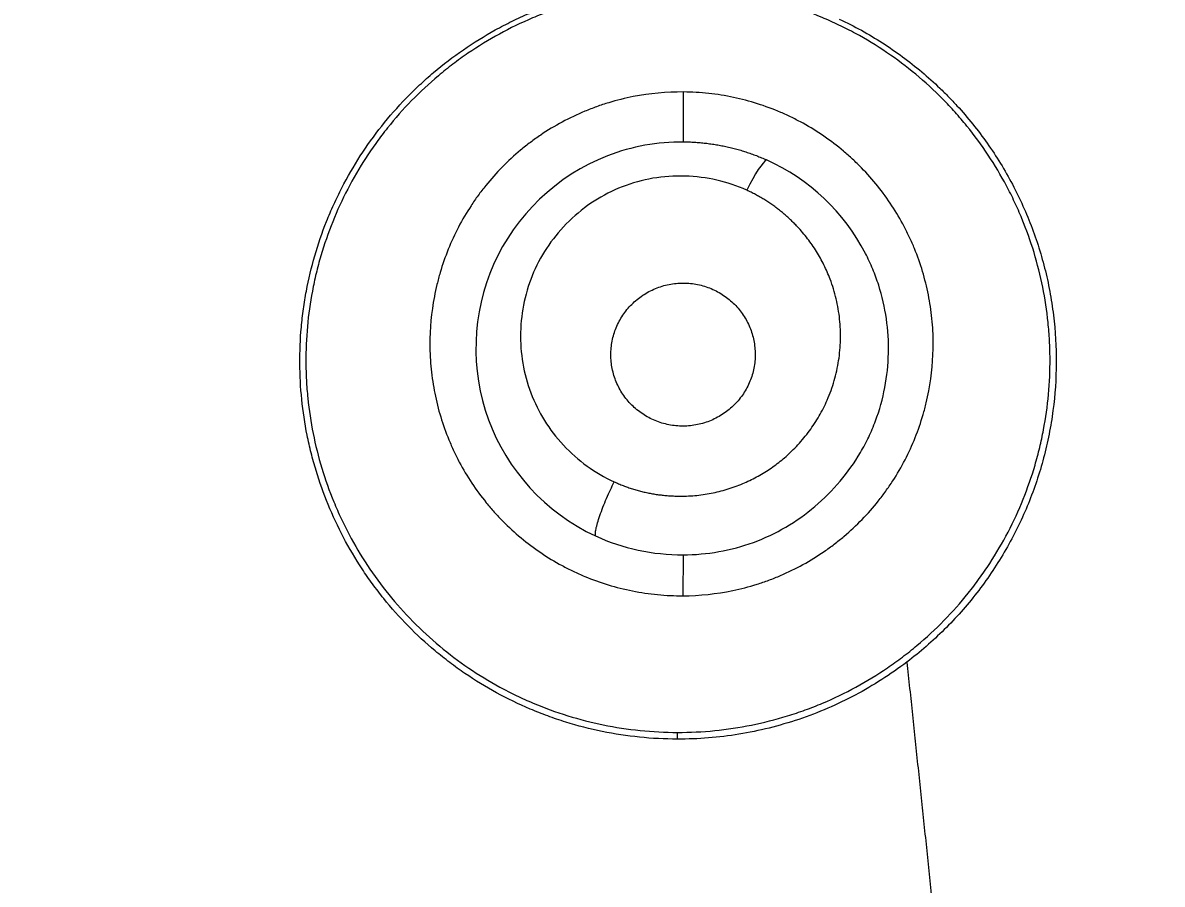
# Model space of a CAD drawing. Extents: x 541 to 1062, y 0 to 382.
# Drawn here: x 886.63 to 893.82, y 307.9 to 313.34 of the extents above; entities that cross this region are included whole.
import ezdxf

# ---------------------------------------------------------------- set-up
doc = ezdxf.new("R2010")
doc.units = 0
doc.header["$LTSCALE"] = 10
doc.header["$MEASUREMENT"] = 0
doc.header["$PDMODE"] = 3
doc.header["$PDSIZE"] = -10
doc.layers.get('0').update_dxf_attribs({"linetype": 'CONTINUOUS'})
doc.layers.get('DEFPOINTS').update_dxf_attribs({"linetype": 'CONTINUOUS'})
doc.layers.add('1', color=7, linetype='CONTINUOUS')
doc.styles.add('Daelim Dimension', font='')
doc.styles.get('Daelim Dimension').set_extended_font_data('NanumGothic')
doc.dimstyles.new('DEFAULT', dxfattribs={"dimscale": 2, "dimtxt": 2, "dimasz": 2, "dimexe": 0, "dimexo": 2, "dimgap": 1, "dimtad": 1, "dimdec": 1, "dimzin": 9, "dimdsep": 46, "dimtxsty": 'Daelim Dimension', "dimcen": 0.5, "dimclrd": 252, "dimclre": 252, "dimclrt": 3, "dimadec": 1, "dimazin": 0, "dimtfac": 1, "dimtdec": 1, "dimtix": 1, "dimtmove": 0, "dimatfit": 3, "dimfxl": 1, "dimtolj": 1, "dimtzin": 1, "dimlwd": 9, "dimlwe": 9, "dimarcsym": 0})

# ---------------------------------------------------------------- blocks, each defined once
blk = doc.blocks.new('*D10')
at = {"color": 5, "linetype": 'ByBlock', "lineweight": 9, "ltscale": 0.5, "transparency": 16777216}
for p, q in [((845.7003, 280.0728), (845.7003, 341.2206)), ((849.7003, 341.2206), (941.7003, 341.2206)), ((945.7003, 280.0745), (945.7003, 341.2206))]:
    blk.add_line(p, q, dxfattribs=at)
at = {"color": 5, "ltscale": 0.5, "transparency": 16777216}
for points in [[(849.7003, 341.8873), (849.7003, 340.5539), (845.7003, 341.2206)], [(941.7003, 341.8873), (941.7003, 340.5539), (945.7003, 341.2206)]]:
    blk.add_solid(points, dxfattribs=at)
at = {"layer": 'DEFPOINTS', "color": 0, "ltscale": 0.5, "transparency": 16777216}
for p in [(945.7003, 341.2206), (845.7003, 276.0728), (945.7003, 276.0745)]:
    blk.add_point(p, dxfattribs=at)
at = {"color": 7, "ltscale": 0.5, "transparency": 16777216, "insert": (895.7003, 346.2206), "char_height": 6, "attachment_point": 5, "style": 'Daelim Dimension'}
blk.add_mtext('\\A1;%%C100', dxfattribs=at)

msp = doc.modelspace()

# ---------------------------------------------------------------- linework, layer by layer
at = {"layer": '1', "color": 7, "linetype": 'Continuous', "lineweight": 13}
for p, q in [((890.7976, 312.5866), (890.7979, 312.9014)), ((890.7949, 309.9778), (890.7946, 309.7205)), ((890.7596, 308.8155), (890.7596, 308.8579))]:
    msp.add_line(p, q, dxfattribs=at)
at = {"layer": '1', "color": 7, "linetype": 'Continuous', "lineweight": 18}
for radius, start, end in [(45.3527, 90, 267.62063), (41.78, 282.53337, 97.46663), (41.2, 90, 267.35228), (41.78, 102.53337, 267.39118)]:
    msp.add_arc((895.7003, 276.0745), radius, start, end, dxfattribs=at)
at = {"layer": '1', "color": 7, "linetype": 'Continuous', "lineweight": 13}
msp.add_ellipse((891.2069, 312.2005), major_axis=(0.1245, 0.273), ratio=0.145294, start_param=0.176647, end_param=1.338739, dxfattribs=at)
at = {"layer": '1', "color": 7, "linetype": 'Continuous', "lineweight": 18}
for points, weights in [([(895.7003, 326.0745), (868.4388, 326.0745), (845.7003, 307.3351), (845.7003, 276.0745)], [1, 0.732970788325, 0.639202598139, 0.718695429443]), ([(895.7003, 321.9703), (847.6625, 321.9703), (829.2792, 277.5891), (863.2471, 243.6212)], [1, 0.588455621577, 0.588455621577, 1])]:
    msp.add_rational_spline(points, weights, degree=3, dxfattribs=at)
at = {"layer": '1', "color": 7, "linetype": 'Continuous', "lineweight": 13}
for points, knots in [([(853.3351, 276.0745), (853.3351, 278.8473), (853.6082, 281.62), (854.6901, 287.059), (855.4989, 289.7252), (857.6211, 294.8486), (858.9344, 297.3058), (862.0154, 301.9168), (863.7829, 304.0705), (867.7042, 307.9918), (869.858, 309.7593), (874.4689, 312.8403), (876.9261, 314.1537), (882.0496, 316.2759), (884.7157, 317.0846), (890.1548, 318.1665), (892.9275, 318.4396), (895.7003, 318.4396)], [0, 0, 0, 0, 0.125, 0.125, 0.25, 0.25, 0.375, 0.375, 0.5, 0.5, 0.625, 0.625, 0.75, 0.75, 0.875, 0.875, 1, 1, 1, 1]), ([(890.7976, 312.5854), (890.6348, 312.5866), (890.4716, 312.558), (889.997, 312.3742), (889.735, 312.119), (889.4628, 311.5066), (889.4506, 311.1479), (889.6824, 310.5168), (889.9246, 310.2456), (890.2427, 310.0983)], [0, 0, 0, 0, 0.136407, 0.136407, 0.424271, 0.424271, 0.712136, 0.712136, 1, 1, 1, 1]), ([(890.7976, 312.5866), (890.8034, 312.5866), (890.815, 312.5864), (890.8325, 312.586), (890.8499, 312.5853), (890.8673, 312.5843), (890.8847, 312.5832), (890.9021, 312.5818), (890.9194, 312.5801), (890.9368, 312.5783), (890.9541, 312.5762), (890.9714, 312.5739), (890.9886, 312.5713), (891.0059, 312.5685), (891.023, 312.5655), (891.0402, 312.5623), (891.0573, 312.5588), (891.0744, 312.5551), (891.0914, 312.5511), (891.1083, 312.547), (891.1252, 312.5426), (891.1421, 312.538), (891.1588, 312.5331), (891.1756, 312.5281), (891.1922, 312.5228), (891.2088, 312.5172), (891.2253, 312.5115), (891.2417, 312.5055), (891.258, 312.4994), (891.2743, 312.493), (891.2904, 312.4863), (891.3065, 312.4795), (891.3172, 312.4748), (891.3225, 312.4724)], [0, 0, 0, 0, 0.032124, 0.064257, 0.096398, 0.128548, 0.160707, 0.192874, 0.22505, 0.257235, 0.289428, 0.321631, 0.353842, 0.386062, 0.418292, 0.45053, 0.482778, 0.515034, 0.5473, 0.579575, 0.611859, 0.644152, 0.676455, 0.708767, 0.741088, 0.773419, 0.805759, 0.838108, 0.870468, 0.902836, 0.935215, 0.967602, 1, 1, 1, 1]), ([(890.7949, 309.9793), (890.9464, 309.9797), (891.0977, 310.0059), (891.3105, 310.0839), (891.3788, 310.1164), (891.5086, 310.1926), (891.6929, 310.3237), (891.864, 310.5263), (891.9509, 310.6897), (891.9827, 310.7563), (891.997, 310.7903), (892.0355, 310.8935), (892.0943, 311.1055), (892.1007, 311.3994), (892.052, 311.6121), (892.0188, 311.7158), (892.0063, 311.75), (891.9783, 311.8171), (891.8398, 312.1133), (891.5921, 312.3514), (891.3225, 312.4724)], [0, 0, 0, 0, 0.125, 0.125, 0.1875, 0.1875, 0.25, 0.375, 0.40625, 0.40625, 0.4375, 0.4375, 0.5, 0.625, 0.6875, 0.6875, 0.71875, 0.71875, 0.75, 1, 1, 1, 1]), ([(890.2427, 310.0983), (890.2417, 310.1023), (890.2413, 310.1078), (890.2422, 310.1225), (890.2435, 310.1316), (890.248, 310.1534), (890.2512, 310.1661), (890.2593, 310.1946), (890.2643, 310.2104), (890.2759, 310.2441), (890.2825, 310.2619), (890.2967, 310.2985), (890.3043, 310.3172), (890.3201, 310.3542), (890.3282, 310.3724), (890.3444, 310.4075), (890.3524, 310.4244), (890.3602, 310.4401)], [0, 0, 0, 0, 0.125, 0.125, 0.25, 0.25, 0.375, 0.375, 0.5, 0.5, 0.625, 0.625, 0.75, 0.75, 0.875, 0.875, 1, 1, 1, 1]), ([(892.2079, 309.3021), (892.2137, 309.2466), (892.2254, 309.1355), (892.2429, 308.9687), (892.2605, 308.8017), (892.2781, 308.6343), (892.2957, 308.4667), (892.3134, 308.2987), (892.331, 308.1305), (892.3487, 307.9621), (892.3665, 307.7933), (892.3843, 307.6243), (892.402, 307.4549), (892.4199, 307.2853), (892.4377, 307.1155), (892.4556, 306.9453), (892.4735, 306.7748), (892.4915, 306.6041), (892.5094, 306.4331), (892.5274, 306.2618), (892.5455, 306.0903), (892.5635, 305.9184), (892.5816, 305.7463), (892.5998, 305.5739), (892.6179, 305.4012), (892.6361, 305.2283), (892.6543, 305.055), (892.6725, 304.8815), (892.6908, 304.7077), (892.7091, 304.5337), (892.7274, 304.3593), (892.7458, 304.1847), (892.7642, 304.0098), (892.7826, 303.8346), (892.801, 303.6591), (892.8195, 303.4834), (892.8318, 303.3661), (892.838, 303.3074)], [0, 0, 0, 0, 0.027978, 0.055992, 0.08404, 0.112123, 0.140241, 0.168393, 0.196581, 0.224803, 0.25306, 0.281352, 0.309679, 0.338041, 0.366437, 0.394869, 0.423335, 0.451837, 0.480373, 0.508944, 0.53755, 0.566191, 0.594867, 0.623578, 0.652324, 0.681105, 0.70992, 0.738771, 0.767656, 0.796577, 0.825533, 0.854523, 0.883548, 0.912609, 0.941704, 0.970835, 1, 1, 1, 1])]:
    msp.add_open_spline(points, degree=3, knots=knots, dxfattribs=at)
at = {"layer": '1', "color": 7, "linetype": 'Continuous', "lineweight": 18}
for points, knots in [([(860.5974, 296.92), (861.4143, 298.2752), (862.31, 299.5822), (864.2463, 302.0823), (865.2869, 303.2755), (867.4989, 305.5318), (868.6702, 306.5951), (871.1273, 308.5775), (872.4131, 309.4967), (875.0817, 311.1787), (876.4644, 311.9416), (879.3078, 313.301), (880.7685, 313.8976), (883.748, 314.9166), (885.2668, 315.3391), (888.3416, 316.0045), (889.8978, 316.2474), (891.462, 316.3992)], [0, 0, 0, 0, 0.125, 0.125, 0.25, 0.25, 0.375, 0.375, 0.5, 0.5, 0.625, 0.625, 0.75, 0.75, 0.875, 0.875, 1, 1, 1, 1]), ([(860.7354, 296.8373), (862.3554, 299.5553), (864.3068, 302.09), (868.6738, 306.5815), (871.0981, 308.5608), (876.4462, 311.9665), (879.2684, 313.3265), (883.7073, 314.8659), (885.2243, 315.2958), (887.5457, 315.8105), (888.3234, 315.9607), (889.4952, 316.1565), (889.8868, 316.2166), (890.6728, 316.32), (891.0665, 316.3721), (891.462, 316.399)], [0, 0, 0, 0, 0.25, 0.25, 0.5, 0.5, 0.75, 0.75, 0.875, 0.875, 0.9375, 0.9375, 0.96875, 0.96875, 1, 1, 1, 1]), ([(890.7596, 308.8155), (890.6789, 308.8156), (890.599, 308.8198), (890.4407, 308.836), (890.284, 308.8601), (890.1303, 308.8996), (890.0161, 308.9351), (889.9782, 308.9479), (889.9035, 308.9754), (889.8666, 308.99), (889.7576, 309.0362), (889.6163, 309.1047), (889.4828, 309.1865), (889.3857, 309.2527), (889.3538, 309.2756), (889.2911, 309.3231), (889.2604, 309.3476), (889.1706, 309.4228), (889.0567, 309.5282), (888.9542, 309.6433), (888.8816, 309.7333), (888.8463, 309.7792), (888.8127, 309.8264), (888.7906, 309.8583), (888.7798, 309.8744), (888.7265, 309.9553), (888.6484, 310.0876), (888.5516, 310.2948), (888.5005, 310.4384), (888.4673, 310.5484), (888.457, 310.5854), (888.4383, 310.66), (888.4299, 310.6973), (888.3925, 310.8845), (888.3772, 311.0354), (888.3757, 311.2636), (888.3788, 311.3399), (888.3875, 311.4358), (888.3894, 311.455), (888.3938, 311.4932), (888.401, 311.5503), (888.4103, 311.607), (888.4315, 311.7196), (888.4669, 311.868), (888.5165, 312.0129), (888.5591, 312.1203), (888.5743, 312.1558), (888.6064, 312.2265), (888.6235, 312.2617), (888.6769, 312.3654), (888.7546, 312.4996), (888.8899, 312.6885), (888.9928, 312.806), (889.0613, 312.8767), (889.0752, 312.8907), (889.1034, 312.9185), (889.1177, 312.9323), (889.1611, 312.9729), (889.1906, 312.9992), (889.281, 313.0756), (889.406, 313.1713), (889.5402, 313.2544), (889.6443, 313.3119), (889.6973, 313.3394), (889.7516, 313.3651), (889.7881, 313.3818), (889.8065, 313.3899), (889.8988, 313.4294), (890.0487, 313.4847), (890.2796, 313.5445), (890.4378, 313.569), (890.558, 313.5815), (890.5984, 313.5846), (890.6789, 313.5888), (890.7193, 313.5899), (890.7596, 313.59)], [0, 0, 0, 0, 0.03125, 0.03125, 0.0625, 0.09375, 0.09375, 0.109375, 0.109375, 0.125, 0.125, 0.15625, 0.1875, 0.1875, 0.203125, 0.203125, 0.21875, 0.21875, 0.25, 0.28125, 0.28125, 0.296875, 0.304688, 0.304688, 0.3125, 0.3125, 0.34375, 0.375, 0.40625, 0.40625, 0.421875, 0.421875, 0.4375, 0.4375, 0.5, 0.5, 0.53125, 0.53125, 0.539062, 0.539062, 0.546875, 0.5625, 0.5625, 0.59375, 0.625, 0.625, 0.640625, 0.640625, 0.65625, 0.65625, 0.6875, 0.71875, 0.75, 0.75, 0.757812, 0.757812, 0.765625, 0.765625, 0.78125, 0.78125, 0.8125, 0.84375, 0.84375, 0.859375, 0.867187, 0.867187, 0.875, 0.875, 0.90625, 0.9375, 0.96875, 0.96875, 0.984375, 0.984375, 1, 1, 1, 1]), ([(890.7596, 313.5553), (890.6807, 313.5552), (890.5241, 313.547), (890.2931, 313.5118), (890.1417, 313.473), (890.0291, 313.4381), (889.9917, 313.4254), (889.9179, 313.3984), (889.8815, 313.384), (889.7738, 313.3383), (889.634, 313.2706), (889.5017, 313.1895), (889.4054, 313.1237), (889.3737, 313.1009), (889.3114, 313.0536), (889.2809, 313.0292), (889.1918, 312.9543), (889.0789, 312.8492), (888.9772, 312.7343), (888.9052, 312.6443), (888.8819, 312.6137), (888.8368, 312.5513), (888.8149, 312.5193), (888.7518, 312.4224), (888.6749, 312.2902), (888.58, 312.0833), (888.5302, 311.9397), (888.498, 311.8299), (888.4882, 311.7929), (888.4704, 311.7189), (888.4624, 311.6818), (888.4271, 311.496), (888.4134, 311.3462), (888.4143, 311.1576), (888.4154, 311.1198), (888.4195, 311.0441), (888.4224, 311.0061), (888.4339, 310.893), (888.4565, 310.7439), (888.5113, 310.5256), (888.5618, 310.3834), (888.5979, 310.2957), (888.6053, 310.2782), (888.6206, 310.2434), (888.6285, 310.226), (888.6528, 310.1743), (888.6698, 310.1403), (888.723, 310.0399), (888.8001, 309.91), (888.8894, 309.788), (888.9849, 309.6699), (889.0359, 309.6129), (889.1441, 309.5031), (889.2569, 309.3993), (889.4398, 309.2614), (889.5709, 309.1813), (889.6727, 309.1258), (889.7072, 309.1081), (889.7775, 309.0742), (889.8131, 309.0581), (889.9204, 309.0128), (890.0657, 308.9597), (890.2157, 308.9212), (890.3679, 308.89), (890.4452, 308.8781), (890.602, 308.8621), (890.6807, 308.858), (890.7596, 308.8579)], [0, 0, 0, 0, 0.03125, 0.0625, 0.09375, 0.09375, 0.109375, 0.109375, 0.125, 0.125, 0.15625, 0.1875, 0.1875, 0.203125, 0.203125, 0.21875, 0.21875, 0.25, 0.28125, 0.28125, 0.296875, 0.296875, 0.3125, 0.3125, 0.34375, 0.375, 0.40625, 0.40625, 0.421875, 0.421875, 0.4375, 0.4375, 0.5, 0.5, 0.515625, 0.515625, 0.53125, 0.53125, 0.5625, 0.59375, 0.625, 0.625, 0.632812, 0.632812, 0.640625, 0.640625, 0.65625, 0.65625, 0.6875, 0.71875, 0.71875, 0.75, 0.75, 0.78125, 0.8125, 0.84375, 0.84375, 0.859375, 0.859375, 0.875, 0.875, 0.90625, 0.9375, 0.9375, 0.96875, 0.96875, 1, 1, 1, 1]), ([(890.7596, 308.8579), (890.8387, 308.8578), (890.9955, 308.8655), (891.227, 308.9002), (891.3787, 308.9387), (891.4916, 308.9735), (891.5291, 308.9861), (891.6031, 309.013), (891.6396, 309.0273), (891.7476, 309.0729), (891.8878, 309.1405), (892.0204, 309.2215), (892.1171, 309.2873), (892.1488, 309.3101), (892.2113, 309.3574), (892.2419, 309.3817), (892.3313, 309.4567), (892.4446, 309.5617), (892.5466, 309.6768), (892.6188, 309.7668), (892.6422, 309.7975), (892.6875, 309.86), (892.7095, 309.892), (892.7727, 309.9891), (892.8499, 310.1215), (892.9452, 310.3287), (892.9951, 310.4725), (893.0274, 310.5826), (893.0372, 310.6197), (893.0551, 310.6938), (893.0631, 310.731), (893.0843, 310.8427), (893.1052, 310.9921), (893.1118, 311.1427), (893.1112, 311.2561), (893.1101, 311.294), (893.106, 311.3699), (893.1031, 311.408), (893.0915, 311.5212), (893.0688, 311.6704), (893.0138, 311.8891), (892.9631, 312.0315), (892.9196, 312.1369), (892.9042, 312.1719), (892.8717, 312.2409), (892.8547, 312.2749), (892.8014, 312.3753), (892.724, 312.5053), (892.6344, 312.6275), (892.5625, 312.716), (892.5254, 312.7596), (892.4865, 312.802), (892.4601, 312.83), (892.4467, 312.8439), (892.379, 312.9125), (892.2659, 313.0161), (892.0825, 313.1539), (891.951, 313.234), (891.8489, 313.2894), (891.8143, 313.3071), (891.7438, 313.3409), (891.7082, 313.3569), (891.6007, 313.4021), (891.455, 313.4549), (891.3048, 313.4932), (891.1903, 313.5163), (891.1519, 313.5231), (891.0744, 313.5348), (891.0354, 313.5397), (890.9175, 313.5515), (890.8387, 313.5554), (890.7596, 313.5553)], [0, 0, 0, 0, 0.03125, 0.0625, 0.09375, 0.09375, 0.109375, 0.109375, 0.125, 0.125, 0.15625, 0.1875, 0.1875, 0.203125, 0.203125, 0.21875, 0.21875, 0.25, 0.28125, 0.28125, 0.296875, 0.296875, 0.3125, 0.3125, 0.34375, 0.375, 0.40625, 0.40625, 0.421875, 0.421875, 0.4375, 0.4375, 0.46875, 0.5, 0.5, 0.515625, 0.515625, 0.53125, 0.53125, 0.5625, 0.59375, 0.625, 0.625, 0.640625, 0.640625, 0.65625, 0.65625, 0.6875, 0.71875, 0.71875, 0.734375, 0.742187, 0.742187, 0.75, 0.75, 0.78125, 0.8125, 0.84375, 0.84375, 0.859375, 0.859375, 0.875, 0.875, 0.90625, 0.9375, 0.9375, 0.953125, 0.953125, 0.96875, 0.96875, 1, 1, 1, 1]), ([(891.7812, 313.3621), (891.8762, 313.3173), (891.967, 313.2669), (892.1403, 313.1556), (892.2228, 313.0946), (892.3406, 312.9954), (892.3789, 312.961), (892.4347, 312.9074), (892.4531, 312.8892), (892.4891, 312.8524), (892.5067, 312.8337), (892.5932, 312.7393), (892.6568, 312.66), (892.7734, 312.4945), (892.8263, 312.4082), (892.8976, 312.2734), (892.92, 312.2274), (892.9616, 312.1349), (892.9808, 312.0882), (893.0339, 311.9468), (893.0631, 311.8508), (893.0978, 311.7043), (893.1079, 311.6551), (893.1206, 311.5805), (893.1245, 311.5556), (893.1314, 311.5054), (893.1345, 311.4802), (893.1479, 311.3541), (893.1521, 311.2535), (893.148, 311.0528), (893.1396, 310.9528), (893.1174, 310.8031), (893.1084, 310.7533), (893.0872, 310.6539), (893.0749, 310.6041), (893.0334, 310.4571), (892.9997, 310.3614), (892.9204, 310.1749), (892.8747, 310.084), (892.7969, 309.9513), (892.7695, 309.9077), (892.7113, 309.8217), (892.6809, 309.7798), (892.5858, 309.6573), (892.5174, 309.5801), (892.3704, 309.4344), (892.2919, 309.3659), (892.2079, 309.3021)], [0, 0, 0, 0, 0.0625, 0.0625, 0.125, 0.125, 0.15625, 0.15625, 0.171875, 0.171875, 0.1875, 0.1875, 0.25, 0.25, 0.3125, 0.3125, 0.34375, 0.34375, 0.375, 0.375, 0.4375, 0.4375, 0.46875, 0.46875, 0.484375, 0.484375, 0.5, 0.5, 0.5625, 0.5625, 0.625, 0.625, 0.65625, 0.65625, 0.6875, 0.6875, 0.75, 0.75, 0.8125, 0.8125, 0.84375, 0.84375, 0.875, 0.875, 0.9375, 0.9375, 1, 1, 1, 1]), ([(890.7979, 312.9014), (890.6905, 312.9023), (890.5848, 312.8924), (890.4288, 312.8619), (890.3771, 312.8491), (890.3003, 312.8259), (890.2748, 312.8175), (890.2245, 312.7994), (890.1997, 312.7898), (890.0772, 312.7388), (889.9843, 312.6888), (889.8746, 312.6146), (889.853, 312.5992), (889.8104, 312.5672), (889.7897, 312.5508), (889.7288, 312.5001), (889.6517, 312.429), (889.5822, 312.3511), (889.533, 312.29), (889.517, 312.2693), (889.4861, 312.2268), (889.4712, 312.2051), (889.3994, 312.0956), (889.3516, 312.0038), (889.2936, 311.8603), (889.2766, 311.8114), (889.2545, 311.7366), (889.2478, 311.7115), (889.2356, 311.6612), (889.2301, 311.636), (889.206, 311.5098), (889.1965, 311.4079), (889.1971, 311.2795), (889.1978, 311.2538), (889.2005, 311.2022), (889.2025, 311.1764), (889.2103, 311.0996), (889.2179, 311.0489), (889.248, 310.8987), (889.2775, 310.8008), (889.3267, 310.6813), (889.3372, 310.6575), (889.3592, 310.6107), (889.3707, 310.5877), (889.4069, 310.5195), (889.4594, 310.4312), (889.5203, 310.3483), (889.5692, 310.288), (889.586, 310.2683), (889.6207, 310.2295), (889.6387, 310.2104), (889.7307, 310.1175), (889.8107, 310.0512), (889.94, 309.9637), (889.9847, 309.9366), (890.0543, 309.899), (890.0779, 309.887), (890.1258, 309.8641), (890.1499, 309.8533), (890.2716, 309.8025), (890.3721, 309.7718), (890.5019, 309.7459), (890.528, 309.7414), (890.5808, 309.7336), (890.6074, 309.7303), (890.6874, 309.7226), (890.7409, 309.7202), (890.7946, 309.7205)], [0, 0, 0, 0, 0.0625, 0.0625, 0.09375, 0.09375, 0.109375, 0.109375, 0.125, 0.125, 0.1875, 0.1875, 0.203125, 0.203125, 0.21875, 0.21875, 0.25, 0.28125, 0.28125, 0.296875, 0.296875, 0.3125, 0.3125, 0.375, 0.375, 0.40625, 0.40625, 0.421875, 0.421875, 0.4375, 0.4375, 0.5, 0.5, 0.515625, 0.515625, 0.53125, 0.53125, 0.5625, 0.5625, 0.625, 0.625, 0.640625, 0.640625, 0.65625, 0.65625, 0.6875, 0.71875, 0.71875, 0.734375, 0.734375, 0.75, 0.75, 0.8125, 0.8125, 0.84375, 0.84375, 0.859375, 0.859375, 0.875, 0.875, 0.9375, 0.9375, 0.953125, 0.953125, 0.96875, 0.96875, 1, 1, 1, 1]), ([(890.7946, 309.7205), (890.9011, 309.7211), (891.0058, 309.7323), (891.1602, 309.7643), (891.2112, 309.7776), (891.2871, 309.8014), (891.3123, 309.8101), (891.362, 309.8285), (891.3865, 309.8383), (891.5075, 309.8901), (891.5991, 309.9406), (891.7072, 310.015), (891.7285, 310.0304), (891.7704, 310.0625), (891.7909, 310.0789), (891.8509, 310.1297), (891.9269, 310.2007), (891.9952, 310.2784), (892.0437, 310.3392), (892.0593, 310.3599), (892.0897, 310.4021), (892.1044, 310.4237), (892.1751, 310.5328), (892.2221, 310.6241), (892.2791, 310.7665), (892.2959, 310.815), (892.3175, 310.8891), (892.3241, 310.914), (892.3361, 310.964), (892.3415, 310.989), (892.3652, 311.1144), (892.3744, 311.2154), (892.3739, 311.3426), (892.3732, 311.3681), (892.3705, 311.4191), (892.3686, 311.4448), (892.3609, 311.5211), (892.3533, 311.5714), (892.3237, 311.7204), (892.2946, 311.8175), (892.2463, 311.9359), (892.236, 311.9594), (892.2143, 312.006), (892.2029, 312.029), (892.1672, 312.0968), (892.1414, 312.1407), (892.0577, 312.2684), (891.9937, 312.3483), (891.903, 312.4412), (891.8844, 312.4594), (891.8465, 312.4945), (891.8272, 312.5116), (891.768, 312.5614), (891.6861, 312.6239), (891.5981, 312.6783), (891.5297, 312.7161), (891.5065, 312.7282), (891.4594, 312.7513), (891.4354, 312.7623), (891.315, 312.814), (891.2156, 312.8455), (891.0619, 312.878), (891.0099, 312.8863), (890.9307, 312.895), (890.9042, 312.8972), (890.8511, 312.9003), (890.8246, 312.9012), (890.7979, 312.9014)], [0, 0, 0, 0, 0.0625, 0.0625, 0.09375, 0.09375, 0.109375, 0.109375, 0.125, 0.125, 0.1875, 0.1875, 0.203125, 0.203125, 0.21875, 0.21875, 0.25, 0.28125, 0.28125, 0.296875, 0.296875, 0.3125, 0.3125, 0.375, 0.375, 0.40625, 0.40625, 0.421875, 0.421875, 0.4375, 0.4375, 0.5, 0.5, 0.515625, 0.515625, 0.53125, 0.53125, 0.5625, 0.5625, 0.625, 0.625, 0.640625, 0.640625, 0.65625, 0.65625, 0.6875, 0.6875, 0.75, 0.75, 0.765625, 0.765625, 0.78125, 0.78125, 0.8125, 0.84375, 0.84375, 0.859375, 0.859375, 0.875, 0.875, 0.9375, 0.9375, 0.96875, 0.96875, 0.984375, 0.984375, 1, 1, 1, 1]), ([(891.197, 312.2809), (891.0749, 312.3365), (890.9457, 312.3663), (890.6692, 312.3744), (890.5364, 312.3516), (890.3491, 312.2785), (890.2899, 312.2483), (890.1782, 312.1761), (890.1247, 312.1333), (889.9791, 311.992), (889.9038, 311.8831), (889.8, 311.6438), (889.7725, 311.5167), (889.7665, 311.2509), (889.7878, 311.1241), (889.8808, 310.879), (889.9481, 310.7703), (890.1319, 310.5727), (890.2387, 310.4956), (890.3602, 310.4401)], [0, 0, 0, 0, 0.125, 0.125, 0.25, 0.25, 0.3125, 0.3125, 0.375, 0.375, 0.5, 0.5, 0.625, 0.625, 0.75, 0.75, 0.875, 0.875, 1, 1, 1, 1]), ([(890.3602, 310.4401), (890.3649, 310.438), (890.3743, 310.4337), (890.3885, 310.4276), (890.4028, 310.4217), (890.4172, 310.416), (890.4316, 310.4106), (890.4461, 310.4054), (890.4606, 310.4004), (890.4752, 310.3957), (890.4899, 310.3912), (890.5047, 310.3869), (890.5195, 310.3829), (890.5344, 310.379), (890.5494, 310.3755), (890.5644, 310.3721), (890.5795, 310.369), (890.5947, 310.3661), (890.61, 310.3635), (890.6253, 310.361), (890.6407, 310.3589), (890.6562, 310.3569), (890.6717, 310.3552), (890.6873, 310.3537), (890.703, 310.3524), (890.7187, 310.3514), (890.7345, 310.3506), (890.7804, 310.349), (890.8559, 310.3506), (890.9601, 310.3637), (891.062, 310.3878), (891.1586, 310.4217), (891.2489, 310.4635), (891.3321, 310.5122), (891.4096, 310.5684), (891.4716, 310.6236), (891.5204, 310.6739), (891.558, 310.717), (891.5929, 310.7617), (891.6251, 310.8079), (891.6546, 310.8558), (891.6813, 310.9053), (891.7158, 310.9786), (891.7519, 311.078), (891.78, 311.2058), (891.7912, 311.3363), (891.7863, 311.4672), (891.7645, 311.5959), (891.7293, 311.7101), (891.686, 311.8098), (891.6383, 311.8953), (891.5821, 311.9761), (891.5327, 312.0341), (891.4955, 312.0729), (891.4735, 312.0945), (891.4509, 312.1153), (891.4279, 312.1354), (891.4043, 312.1546), (891.3802, 312.1731), (891.3556, 312.1909), (891.3305, 312.2078), (891.3048, 312.224), (891.2786, 312.2394), (891.2519, 312.2541), (891.2247, 312.268), (891.2062, 312.2766), (891.197, 312.2809)], [0, 0, 0, 0, 0.004844, 0.009676, 0.014498, 0.019311, 0.024115, 0.028913, 0.033705, 0.038493, 0.043278, 0.04806, 0.052843, 0.057626, 0.06241, 0.067198, 0.071991, 0.076788, 0.081593, 0.086406, 0.091228, 0.096061, 0.100905, 0.105763, 0.110634, 0.115521, 0.120424, 0.125345, 0.158126, 0.190427, 0.222628, 0.255114, 0.285342, 0.315167, 0.344883, 0.374786, 0.392899, 0.410838, 0.428657, 0.446408, 0.464147, 0.481928, 0.499805, 0.541215, 0.582635, 0.624735, 0.666756, 0.708276, 0.749949, 0.781302, 0.812421, 0.843594, 0.875103, 0.884925, 0.894678, 0.904373, 0.914017, 0.923619, 0.933188, 0.942733, 0.952263, 0.961787, 0.971313, 0.980851, 0.990411, 1, 1, 1, 1]), ([(890.7955, 310.7918), (890.7649, 310.7917), (890.7349, 310.7946), (890.6907, 310.8033), (890.6761, 310.8069), (890.6471, 310.8156), (890.6328, 310.8207), (890.5912, 310.8379), (890.5649, 310.852), (890.5277, 310.8768), (890.5156, 310.8858), (890.4925, 310.9047), (890.4816, 310.9146), (890.4503, 310.9459), (890.4316, 310.9686), (890.3986, 311.018), (890.3849, 311.0438), (890.3681, 311.0842), (890.3632, 311.098), (890.3546, 311.126), (890.351, 311.1404), (890.3424, 311.1835), (890.3395, 311.2124), (890.3395, 311.2562), (890.3401, 311.2708), (890.343, 311.3002), (890.3451, 311.3147), (890.3536, 311.3578), (890.362, 311.3858), (890.3788, 311.4267), (890.3852, 311.4403), (890.3991, 311.4665), (890.4067, 311.4792), (890.4312, 311.5161), (890.4499, 311.5391), (890.4818, 311.5711), (890.4929, 311.5812), (890.516, 311.6003), (890.54, 311.6181), (890.5657, 311.6336), (890.5923, 311.6478), (890.6061, 311.6544), (890.6482, 311.6718), (890.677, 311.6805), (890.7363, 311.6923), (890.7669, 311.6953), (890.7974, 311.6952)], [0, 0, 0, 0, 0.0625, 0.0625, 0.09375, 0.09375, 0.125, 0.125, 0.1875, 0.1875, 0.21875, 0.21875, 0.25, 0.25, 0.3125, 0.3125, 0.375, 0.375, 0.40625, 0.40625, 0.4375, 0.4375, 0.5, 0.5, 0.53125, 0.53125, 0.5625, 0.5625, 0.625, 0.625, 0.65625, 0.65625, 0.6875, 0.6875, 0.75, 0.75, 0.78125, 0.78125, 0.8125, 0.84375, 0.84375, 0.875, 0.875, 0.9375, 0.9375, 1, 1, 1, 1]), ([(890.7974, 311.6952), (890.8279, 311.6951), (890.8577, 311.692), (890.9017, 311.6831), (890.9162, 311.6794), (890.945, 311.6706), (890.9592, 311.6654), (891.0006, 311.6481), (891.0267, 311.634), (891.0636, 311.6091), (891.0756, 311.6001), (891.0985, 311.5812), (891.1094, 311.5712), (891.1404, 311.54), (891.1589, 311.5173), (891.1835, 311.4804), (891.191, 311.4678), (891.2047, 311.442), (891.2171, 311.4157), (891.2268, 311.3884), (891.2353, 311.3605), (891.2389, 311.3462), (891.2474, 311.3032), (891.2503, 311.2744), (891.2503, 311.2309), (891.2497, 311.2163), (891.2469, 311.1871), (891.2447, 311.1725), (891.2363, 311.1296), (891.228, 311.1017), (891.2113, 311.061), (891.205, 311.0475), (891.1912, 311.0214), (891.1837, 311.0087), (891.1593, 310.9719), (891.1408, 310.9489), (891.1092, 310.917), (891.0981, 310.9069), (891.0751, 310.8878), (891.0513, 310.8699), (891.0258, 310.8544), (890.9994, 310.8401), (890.9857, 310.8335), (890.9439, 310.816), (890.9152, 310.8071), (890.8711, 310.7981), (890.8561, 310.7958), (890.8259, 310.7927), (890.8107, 310.7919), (890.7955, 310.7918)], [0, 0, 0, 0, 0.0625, 0.0625, 0.09375, 0.09375, 0.125, 0.125, 0.1875, 0.1875, 0.21875, 0.21875, 0.25, 0.25, 0.3125, 0.3125, 0.34375, 0.34375, 0.375, 0.40625, 0.40625, 0.4375, 0.4375, 0.5, 0.5, 0.53125, 0.53125, 0.5625, 0.5625, 0.625, 0.625, 0.65625, 0.65625, 0.6875, 0.6875, 0.75, 0.75, 0.78125, 0.78125, 0.8125, 0.84375, 0.84375, 0.875, 0.875, 0.9375, 0.9375, 0.96875, 0.96875, 1, 1, 1, 1]), ([(892.2079, 309.3021), (892.1046, 309.2236), (891.9961, 309.1543), (891.8256, 309.0638), (891.7674, 309.0359), (891.6485, 308.9847), (891.5877, 308.9614), (891.4015, 308.8986), (891.2755, 308.8675), (891.0202, 308.8258), (890.8908, 308.8153), (890.7596, 308.8155)], [0, 0, 0, 0, 0.25, 0.25, 0.375, 0.375, 0.5, 0.5, 0.75, 0.75, 1, 1, 1, 1])]:
    msp.add_open_spline(points, degree=3, knots=knots, dxfattribs=at)
at = {"layer": '1', "color": 7, "linetype": 'Continuous', "lineweight": 13}
msp.add_open_spline([(890.2427, 310.0983), (890.4149, 310.0186), (890.6051, 309.9788), (890.7949, 309.9793)], degree=3, dxfattribs=at)

# ---------------------------------------------------------------- dimensions: what is measured, and where the dimension line sits
at = {"ltscale": 0.5}
dim = msp.add_linear_dim(base=(945.7003, 341.2206), p1=(845.7003, 276.0728), p2=(945.7003, 276.0745), text='%%C<>', dimstyle='DEFAULT', override={"dimtxt": 3, "dimclrd": 5, "dimclre": 5, "dimclrt": 7, "dimfxl": 1.25, "dimarcsym": 1}, dxfattribs=at)
dim.commit()
dim.dimension.update_dxf_attribs({"geometry": '*D10', "text_midpoint": (895.7003, 346.2206)})

doc.saveas('drawing.dxf')
